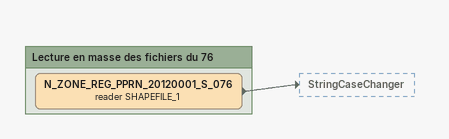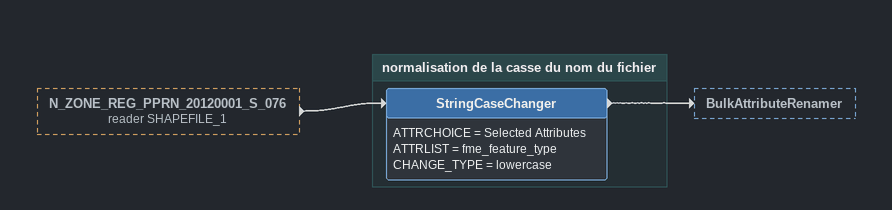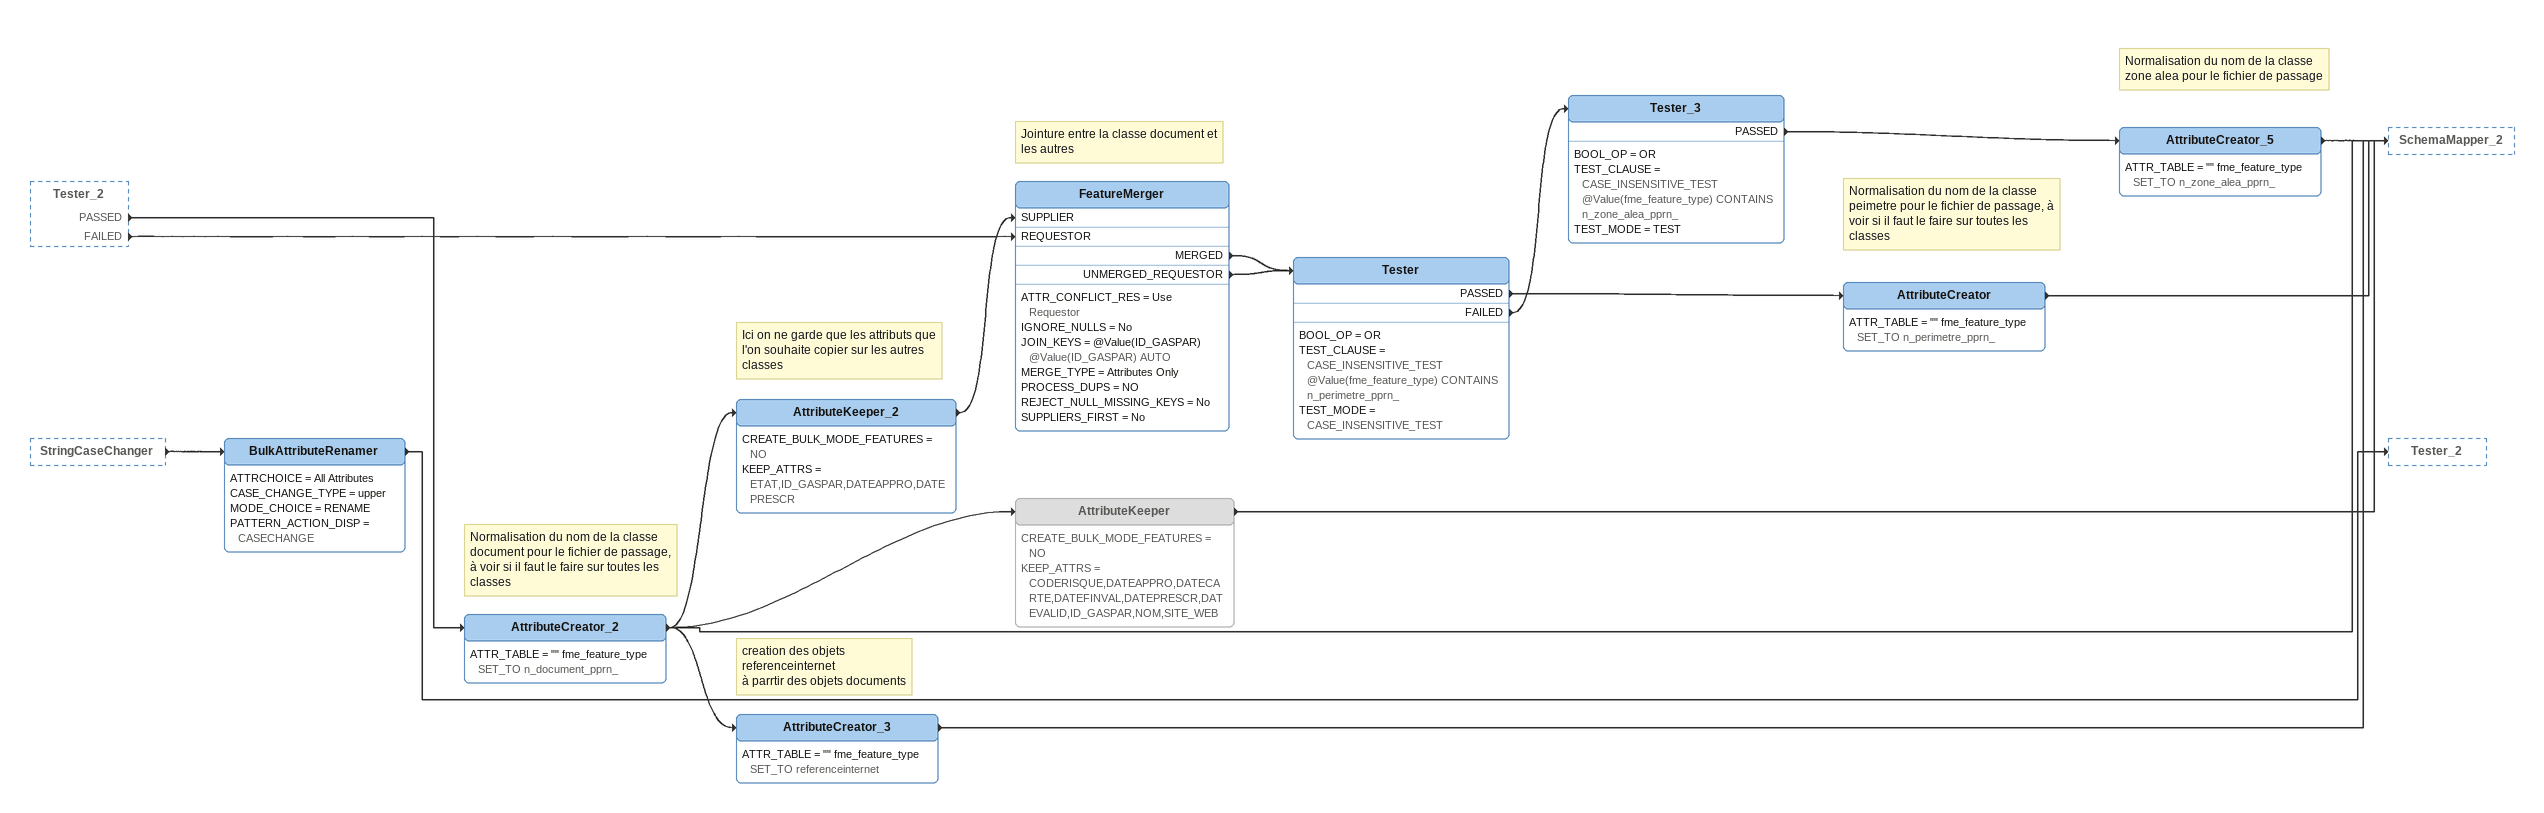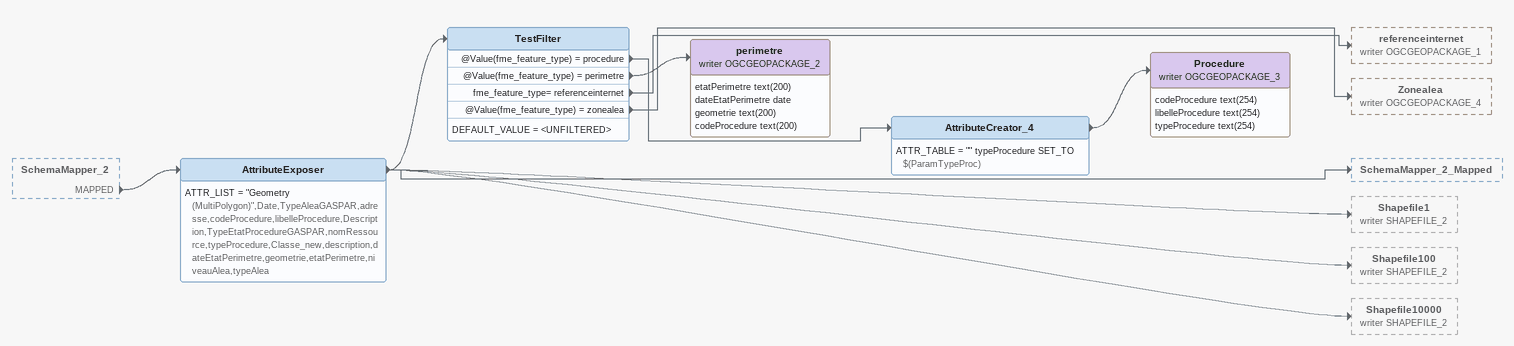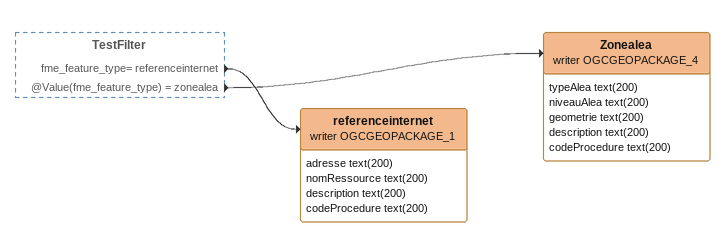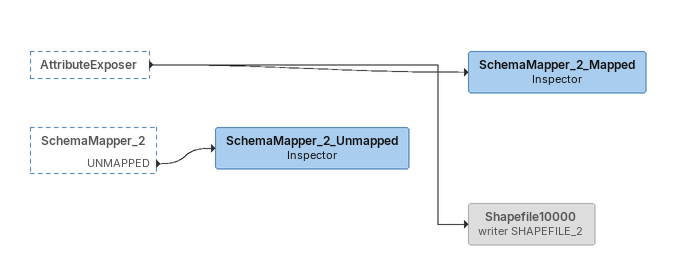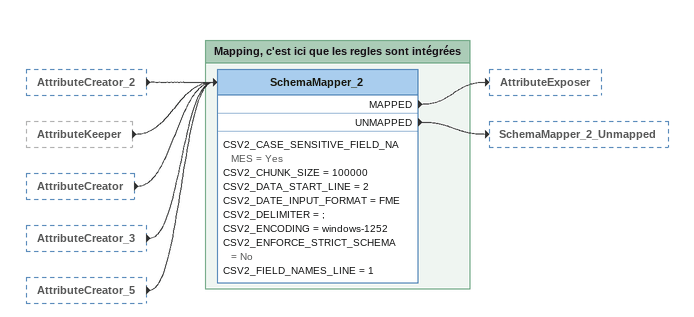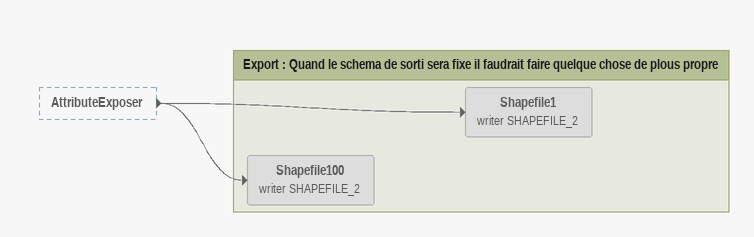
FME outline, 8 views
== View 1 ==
Bookmark: Lecture en masse des fichiers du 76
N_ZONE_REG_PPRN_20120001_S_076 (reader SHAPEFILE_1)
    -> StringCaseChanger

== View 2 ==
N_ZONE_REG_PPRN_20120001_S_076 (reader SHAPEFILE_1) [outside]
    -> StringCaseChanger

Bookmark: normalisation de la casse du nom du fichier
StringCaseChanger
    ATTRCHOICE = Selected Attributes
    ATTRLIST = fme_feature_type
    CHANGE_TYPE = lowercase
    -> BulkAttributeRenamer

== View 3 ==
Tester_2 [outside]
    PASSED -> AttributeCreator_2
    FAILED -> FeatureMerger [REQUESTOR]
StringCaseChanger [outside]
    -> BulkAttributeRenamer
BulkAttributeRenamer
    ATTRCHOICE = All Attributes
    CASE_CHANGE_TYPE = upper
    MODE_CHOICE = RENAME
    PATTERN_ACTION_DISP = CASECHANGE
    -> Tester_2
Note: Normalisation du nom de la classe document pour le fichier de passage, à voir si il faut le faire sur toutes les classes
AttributeCreator_2
    ATTR_TABLE = "" fme_feature_type SET_TO n_document_pprn_
    -> AttributeKeeper
    -> AttributeKeeper_2
    -> SchemaMapper_2
    -> AttributeCreator_3
Note: Ici on ne garde que les attributs que l'on souhaite copier sur les autres classes
AttributeKeeper_2
    CREATE_BULK_MODE_FEATURES = NO
    KEEP_ATTRS = ETAT,ID_GASPAR,DATEAPPRO,DATEPRESCR
    -> FeatureMerger [SUPPLIER]
Note: Jointure entre la classe document et les autres
FeatureMerger
    ATTR_CONFLICT_RES = Use Requestor
    IGNORE_NULLS = No
    JOIN_KEYS = @Value(ID_GASPAR) @Value(ID_GASPAR) AUTO
    MERGE_TYPE = Attributes Only
    PROCESS_DUPS = NO
    REJECT_NULL_MISSING_KEYS = No
    SUPPLIERS_FIRST = No
    MERGED -> Tester
    UNMERGED_REQUESTOR -> Tester
Tester
    BOOL_OP = OR
    TEST_CLAUSE = CASE_INSENSITIVE_TEST @Value(fme_feature_type) CONTAINS n_perimetre_pprn_
    TEST_MODE = CASE_INSENSITIVE_TEST
    PASSED -> AttributeCreator
    FAILED -> Tester_3
Tester_3
    BOOL_OP = OR
    TEST_CLAUSE = CASE_INSENSITIVE_TEST @Value(fme_feature_type) CONTAINS n_zone_alea_pprn_
    TEST_MODE = TEST
    PASSED -> AttributeCreator_5
Note: Normalisation du nom de la classe zone alea pour le fichier de passage
AttributeCreator_5
    ATTR_TABLE = "" fme_feature_type SET_TO n_zone_alea_pprn_
    -> SchemaMapper_2
Note: Normalisation du nom de la classe peimetre pour le fichier de passage, à voir si il faut le faire sur toutes les classes
AttributeCreator
    ATTR_TABLE = "" fme_feature_type SET_TO n_perimetre_pprn_
    -> SchemaMapper_2
AttributeKeeper [off]
    CREATE_BULK_MODE_FEATURES = NO
    KEEP_ATTRS = CODERISQUE,DATEAPPRO,DATECARTE,DATEFINVAL,DATEPRESCR,DATEVALID,ID_GASPAR,NOM,SITE_WEB
    -> SchemaMapper_2
Note: creation des objets / referenceinternet / à parrtir des objets documents
AttributeCreator_3
    ATTR_TABLE = "" fme_feature_type SET_TO referenceinternet
    -> SchemaMapper_2

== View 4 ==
SchemaMapper_2 [outside]
    MAPPED -> AttributeExposer
AttributeExposer
    ATTR_LIST = "Geometry (MultiPolygon)",Date,TypeAleaGASPAR,adresse,codeProcedure,libelleProcedure,Description,TypeEtatProcedureGASPAR,nomRessource,typeProcedure,Classe_new,description,dateEtatPerimetre,geometrie,etatPerimetre,niveauAlea,typeAlea
    -> SchemaMapper_2_Mapped
    -> Shapefile1 (writer SHAPEFILE_2)
    -> Shapefile100 (writer SHAPEFILE_2)
    -> Shapefile10000 (writer SHAPEFILE_2)
    -> TestFilter
TestFilter
    DEFAULT_VALUE = <UNFILTERED>
    @Value(fme_feature_type) = procedure -> AttributeCreator_4
    @Value(fme_feature_type) = perimetre -> perimetre (writer OGCGEOPACKAGE_2)
    fme_feature_type= referenceinternet -> referenceinternet (writer OGCGEOPACKAGE_1)
    @Value(fme_feature_type) = zonealea -> Zonealea (writer OGCGEOPACKAGE_4)
perimetre (writer OGCGEOPACKAGE_2)
    attributes: etatPerimetre text(200), dateEtatPerimetre date, geometrie text(200), codeProcedure text(200)
AttributeCreator_4
    ATTR_TABLE = "" typeProcedure SET_TO $(ParamTypeProc)
    -> Procedure (writer OGCGEOPACKAGE_3)
Procedure (writer OGCGEOPACKAGE_3)
    attributes: codeProcedure text(254), libelleProcedure text(254), typeProcedure text(254)

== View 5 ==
TestFilter [outside]
    fme_feature_type= referenceinternet -> referenceinternet (writer OGCGEOPACKAGE_1)
    @Value(fme_feature_type) = zonealea -> Zonealea (writer OGCGEOPACKAGE_4)
Zonealea (writer OGCGEOPACKAGE_4)
    attributes: typeAlea text(200), niveauAlea text(200), geometrie text(200), description text(200), codeProcedure text(200)
referenceinternet (writer OGCGEOPACKAGE_1)
    attributes: adresse text(200), nomRessource text(200), description text(200), codeProcedure text(200)

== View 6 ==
AttributeExposer [outside]
    -> SchemaMapper_2_Mapped
    -> Shapefile10000 (writer SHAPEFILE_2)
SchemaMapper_2 [outside]
    UNMAPPED -> SchemaMapper_2_Unmapped
SchemaMapper_2_Mapped: Inspector
Shapefile10000 (writer SHAPEFILE_2) [off]
SchemaMapper_2_Unmapped: Inspector

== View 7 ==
AttributeCreator_2 [outside]
    -> SchemaMapper_2
AttributeKeeper [outside]
    -> SchemaMapper_2
AttributeCreator [outside]
    -> SchemaMapper_2
AttributeCreator_3 [outside]
    -> SchemaMapper_2
AttributeCreator_5 [outside]
    -> SchemaMapper_2

Bookmark: Mapping, c'est ici que les regles sont intégrées
SchemaMapper_2
    CSV2_CASE_SENSITIVE_FIELD_NAMES = Yes
    CSV2_CHUNK_SIZE = 100000
    CSV2_DATA_START_LINE = 2
    CSV2_DATE_INPUT_FORMAT = FME
    CSV2_DELIMITER = ;
    CSV2_ENCODING = windows-1252
    CSV2_ENFORCE_STRICT_SCHEMA = No
    CSV2_FIELD_NAMES_LINE = 1
    MAPPED -> AttributeExposer
    UNMAPPED -> SchemaMapper_2_Unmapped

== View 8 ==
AttributeExposer [outside]
    -> Shapefile1 (writer SHAPEFILE_2)
    -> Shapefile100 (writer SHAPEFILE_2)

Bookmark: Export : Quand le schema de sorti sera fixe il faudrait faire quelque chose de plous propre
Shapefile1 (writer SHAPEFILE_2) [off]
Shapefile100 (writer SHAPEFILE_2) [off]
